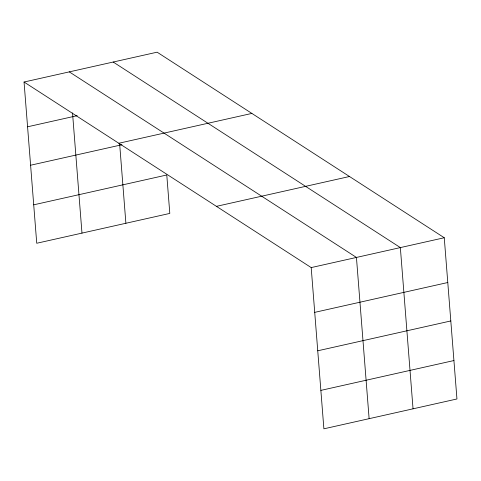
<?xml version="1.0" encoding="UTF-8"?>
<svg xmlns="http://www.w3.org/2000/svg" width="481" height="481" viewBox="0 0 481 481"><rect width="100%" height="100%" fill="white"/><g stroke="black" fill="none" stroke-linecap="round" stroke-linejoin="round"><path stroke-width="0.72" d="M24.05 82.023L157.113 52.182L444.258 237.746L456.95 398.977L323.887 428.818L311.195 267.586L24.05 82.023L36.742 243.254L169.805 213.414L166.781 174.988L33.712 204.822M27.573 126.798L77.207 115.668M118.807 143.26L251.87 113.42M30.598 165.23L121.946 144.745M216.438 206.349L349.501 176.509M311.195 267.586L444.258 237.746M314.718 312.361L447.787 282.521M317.743 350.793L450.811 320.953M320.863 390.386L453.926 360.546M113.203 62.031L400.348 247.589L413.041 408.826M69.294 71.873L356.439 257.437L369.125 418.674M119.637 143.759L125.89 223.262M72.523 112.921L81.98 233.111"/></g></svg>
